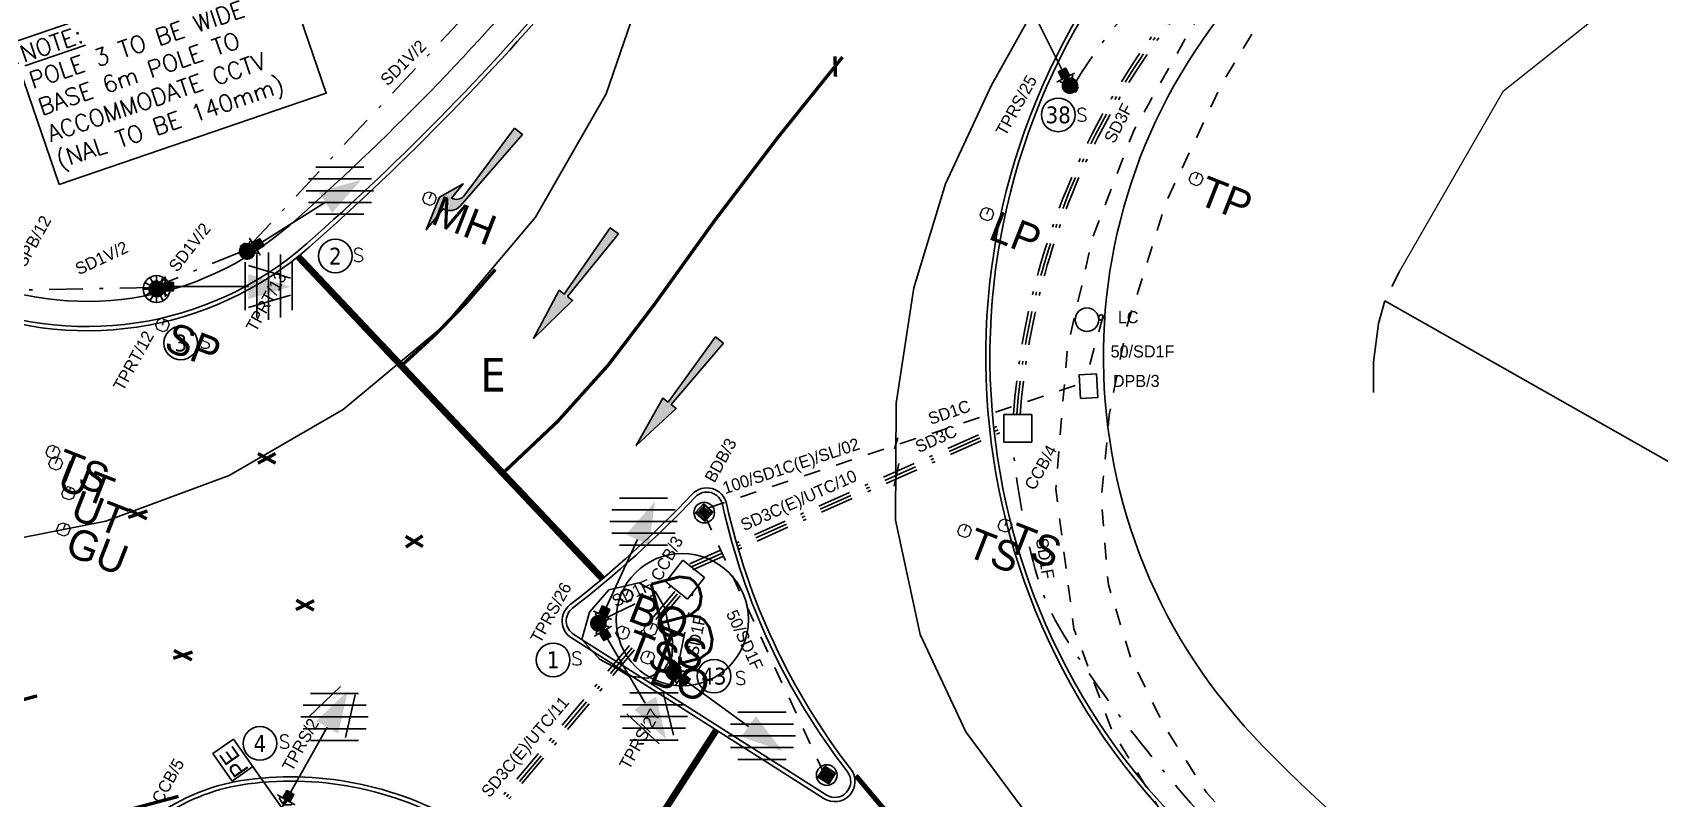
# Model space of a CAD drawing. Extents: x 421500 to 422711, y 436000 to 437000.
# Drawn here: x 421976.62 to 422025.01, y 436507.17 to 436529.95 of the extents above; entities that cross this region are included whole.
import ezdxf
from ezdxf.enums import TextEntityAlignment as Align

# ---------------------------------------------------------------- set-up
doc = ezdxf.new("R2010")
doc.units = 0
for name, pattern in [('1001', [2, 1, 0, 1]), ('1004', [6, 4, -2]), ('1010', [2, 1, -1]), ('716709-ExBase$0$BLIP', [1, 0.5, -0.5]), ('XREF UTC_716709_AJB_1b$0$BLIP', [1, 0.5, -0.5]), ('XREF UTC_716709_AJB_1b$0$DASHDOT1', [2, 1, -0.5, 0, -0.5])]:
    doc.linetypes.add(name, pattern=pattern)
doc.layers.get('0').update_dxf_attribs({"color": 210})
for name, color, linetype in [('00-Island Refs', 2, 'Continuous'), ('716709-ExBase$0$OS-JoinV', 8, '716709-ExBase$0$BLIP'), ('716709-ExBase$0$OS-LINE_0030_OBSTRUCTING_FEAT', 8, 'Continuous'), ('716709-ExBase$0$XC-LCCCarriageway', 251, 'Continuous'), ('716709-ExBase$0$XC-LCCVerges', 251, '716709-ExBase$0$BLIP'), ('Lines', 1, 'Continuous'), ('Pr-Bollards', 7, 'Continuous'), ('Pr-Edging', 7, 'Continuous'), ('Pr-Kerb', 2, 'Continuous'), ('Pr-KerbEdge', 8, 'Continuous'), ('Pr-Poles', 2, 'Continuous'), ('Pr-Signs-Shade', 254, 'Continuous'), ('XREF UTC_716709_AJB_1b$0$DATA', 7, 'Continuous'), ('XREF UTC_716709_AJB_1b$0$du-SLBOX', 30, 'Continuous'), ('XREF UTC_716709_AJB_1b$0$du-SLDUCT-C1', 30, 'XREF UTC_716709_AJB_1b$0$BLIP'), ('XREF UTC_716709_AJB_1b$0$du-SLDUCT-F1', 30, 'XREF UTC_716709_AJB_1b$0$BLIP'), ('XREF UTC_716709_AJB_1b$0$du-SLSFURN', 30, 'Continuous'), ('XREF UTC_716709_AJB_1b$0$du-SLTEXT', 30, 'Continuous'), ('XREF UTC_716709_AJB_1b$0$du-UTCBOX', 42, 'Continuous'), ('XREF UTC_716709_AJB_1b$0$du-UTCDUCT-C1', 42, 'XREF UTC_716709_AJB_1b$0$DASHDOT1'), ('XREF UTC_716709_AJB_1b$0$du-UTCDUCT-F1', 42, 'XREF UTC_716709_AJB_1b$0$DASHDOT1'), ('XREF UTC_716709_AJB_1b$0$du-UTCDUCT-V2', 42, 'XREF UTC_716709_AJB_1b$0$DASHDOT1'), ('XREF UTC_716709_AJB_1b$0$du-UTCTEXT', 42, 'Continuous'), ('XREF UTC_716709_AJB_1b$0$NUMBERS', 7, 'Continuous'), ('XREF UTC_716709_AJB_1b$0$phases', 6, 'Continuous'), ('XREF UTC_716709_AJB_1b$0$Pole-Type', 4, 'Continuous'), ('XREF UTC_716709_AJB_1b$0$SETOUT', 4, 'Continuous'), ('XREF UTC_716709_AJB_1b$0$Signals', 7, 'Continuous'), ('XREF UTC_716709_AJB_1b$0$SIGSnumbers', 7, 'Continuous'), ('XREF UTC_716709_AJB_1b$0$UTC-NOTES', 4, 'Continuous'), ('XREF UTC_716709_AJB_1b$0$VIEW', 7, 'Continuous')]:
    doc.layers.add(name, color=color, linetype=linetype)
doc.layers.add('716709-ExBase$0$LCCFences (Open)', color=4, linetype='716709-ExBase$0$EFENCE', lineweight=0)
doc.layers.add('716709-ExBase$0$LCCPoint Features', color=8, linetype='Continuous', lineweight=0)
doc.styles.add('01-KeyText', font='romans.shx', dxfattribs={"width": 0.9})
doc.styles.add('716709-ExBase$0$Style-WORKING', font='WORKING.shx')
doc.styles.add('XREF UTC_716709_AJB_1b$0$KTS_TAHOMA', font='tahoma.ttf')
doc.styles.add('XREF UTC_716709_AJB_1b$0$Romans', font='romans.shx', dxfattribs={"width": 0.9})
doc.styles.add('XREF UTC_716709_AJB_1b$0$Standard', font='txt')
doc.linetypes.add('716709-ExBase$0$EFENCE', pattern='A,2,-0.4,[1,fenceline,S=1,R=0,X=0,Y=0],-0.4,2', length=4.8)

# ---------------------------------------------------------------- blocks, each defined once
blk = doc.blocks.new('1038r4')
at = {"linetype": 'Continuous'}
h = blk.add_hatch(color=0, dxfattribs=at)
edge = h.paths.add_edge_path()
edge.add_arc((0.358, 2.499), 0.303, 461.1356, 535.2598)
edge.add_line((0.057, 2.524), (0.15, 0))
edge.add_line((0.15, 0), (-0.15, 0))
edge.add_line((-0.15, 0), (-0.044, 2.826))
edge.add_arc((0.358, 2.799), 0.403, 458.2979, 536.0639, ccw=False)
edge.add_line((0.3, 3.197), (0.3, 4))
edge.add_line((0.3, 4), (0.6, 3))
edge.add_line((0.6, 3), (0.3, 2.25))
edge.add_line((0.3, 2.25), (0.3, 2.796))
at = {"color": 0, "linetype": 'Continuous'}
blk.add_lwpolyline([(0.3, 2.796, 0.335198), (0.057, 2.524), (0.15, 0), (-0.15, 0), (-0.044, 2.826, -0.35297), (0.3, 3.197), (0.3, 4), (0.6, 3), (0.3, 2.25)], format="xyb", close=True, dxfattribs=at)
blk = doc.blocks.new('1038a4')
at = {"linetype": 'Continuous'}
blk.add_hatch(color=0, dxfattribs=at).paths.add_polyline_path([(-0.15, 0), (-0.06, 2.4), (-0.25, 2.4), (0, 4), (0.25, 2.4), (0.06, 2.4), (0.15, 0)])
at = {"color": 0, "linetype": 'Continuous'}
blk.add_lwpolyline([(-0.15, 0), (-0.06, 2.4), (-0.25, 2.4), (0, 4), (0.25, 2.4), (0.06, 2.4), (0.15, 0)], close=True, dxfattribs=at)
blk = doc.blocks.new('prboll')
at = {"layer": 'Pr-Signs-Shade'}
blk.add_hatch(color=256, dxfattribs=at).paths.add_polyline_path([(-0.158, 0.025), (0.158, 0.025), (0.158, 0.279), (-0.158, 0.279)])
at = {"flags": 128}
blk.add_lwpolyline([(-0.183, 0), (0.183, 0), (0.183, 0.304), (-0.183, 0.304)], close=True, dxfattribs=at)
blk = doc.blocks.new('pole')
blk.add_circle((0, 0), 0.05)
blk = doc.blocks.new('XREF UTC_716709_AJB_1b$0$BDB')
for p, q in [((0.189, 0.191), (-0.191, 0.191)), ((-0.191, 0.191), (-0.191, -0.189)), ((0.189, 0.191), (-0.191, -0.189)), ((0.189, -0.189), (-0.191, 0.191)), ((0.189, -0.189), (0.189, 0.191)), ((-0.191, -0.189), (0.189, -0.189))]:
    blk.add_line(p, q)
blk.add_circle((0, 0), 0.307)
blk = doc.blocks.new('XREF UTC_716709_AJB_1b$0$pole')
at = {"const_width": 0.25}
blk.add_lwpolyline([(-0.125, 0, 1), (0.125, 0, 1)], format="xyb", close=True, dxfattribs=at)
at = {"layer": 'XREF UTC_716709_AJB_1b$0$SETOUT', "const_width": 0.125}
blk.add_lwpolyline([(-0.062, 0, 1), (0.062, 0, 1)], format="xyb", close=True, dxfattribs=at)
at = {"layer": 'XREF UTC_716709_AJB_1b$0$VIEW'}
blk.add_lwpolyline([(-0.025, 0.043), (-0.05, 0), (-0.025, -0.043), (0.025, -0.043), (0.05, 0), (0.025, 0.043)], close=True, dxfattribs=at)
at = {"layer": 'XREF UTC_716709_AJB_1b$0$DATA', "style": 'XREF UTC_716709_AJB_1b$0$Standard', "flags": 9}
for tag, p in [('HEIGHT', (0.5, 1)), ('TYPE', (0.5, 0.75)), ('NUM', (0.5, 0.5)), ('SITE', (0.5, 0.25)), ('IDENT', (0.5, 0))]:
    blk.add_attdef(tag, p, '', height=0.2, dxfattribs=at)
blk = doc.blocks.new('XREF UTC_716709_AJB_1b$0$HD001P')
at = {"linetype": 'Continuous'}
blk.add_line((0, 2.75), (0, 0), dxfattribs=at)
blk.add_solid([(0.375, 2.75), (-0.375, 2.75), (0, 4)], dxfattribs=at)
at = {"layer": 'XREF UTC_716709_AJB_1b$0$VIEW', "color": 1, "linetype": 'Continuous', "extrusion": (0, 1, 0), "const_width": 0.1}
blk.add_lwpolyline([(0.05, 2.94, 1), (-0.05, 2.94, 1)], format="xyb", close=True, dxfattribs=at)
at = {"layer": 'XREF UTC_716709_AJB_1b$0$VIEW', "color": 2, "linetype": 'Continuous', "extrusion": (0, 1, 0), "const_width": 0.1}
blk.add_lwpolyline([(0.05, 2.62, 1), (-0.05, 2.62, 1)], format="xyb", close=True, dxfattribs=at)
at = {"layer": 'XREF UTC_716709_AJB_1b$0$VIEW', "color": 3, "linetype": 'Continuous', "extrusion": (0, 1, 0), "const_width": 0.1}
blk.add_lwpolyline([(0.05, 2.3, 1), (-0.05, 2.3, 1)], format="xyb", close=True, dxfattribs=at)
at = {"layer": 'XREF UTC_716709_AJB_1b$0$VIEW', "color": 7, "linetype": 'Continuous'}
for points in [[(-0.2, 0.27, 2.1), (-0.29, 0.27, 2.1), (-0.29, 0.27, 3.2), (-0.2, 0.27, 3.2)], [(0.29, 0.27, 2.1), (0.2, 0.27, 2.1), (0.2, 0.27, 3.2), (0.29, 0.27, 3.2)]]:
    blk.add_3dface(points, dxfattribs=at)
at = {"layer": 'XREF UTC_716709_AJB_1b$0$VIEW', "linetype": 'Continuous'}
for points in [[(0.2, 0.27, 2.1), (-0.2, 0.27, 2.1), (-0.2, 0.27, 3.2), (0.2, 0.27, 3.2)], [(-0.2, 0.21, 2.1), (-0.2, 0.27, 2.1), (-0.2, 0.27, 3.2), (-0.2, 0.21, 3.2)], [(-0.03, 0.12, 2.1), (-0.03, 0.27, 2.1), (-0.2, 0.27, 2.1), (-0.2, 0.21, 2.1)], [(-0.03, 0.12, 3.2), (-0.03, 0.27, 3.2), (-0.2, 0.27, 3.2), (-0.2, 0.21, 3.2)], [(-0.2, 0.21, 2.1), (-0.03, 0.12, 2.1), (-0.03, 0.12, 3.2), (-0.2, 0.21, 3.2)], [(0.03, 0.27, 2.1), (0.03, 0.12, 2.1), (-0.03, 0.12, 2.1), (-0.03, 0.27, 2.1)], [(0.03, 0.27, 3.2), (0.03, 0.12, 3.2), (-0.03, 0.12, 3.2), (-0.03, 0.27, 3.2)], [(-0.03, 0.12, 2.1), (0.03, 0.12, 2.1), (0.03, 0.12, 3.2), (-0.03, 0.12, 3.2)], [(0.2, 0.21, 2.1), (0.2, 0.27, 2.1), (0.03, 0.27, 2.1), (0.03, 0.12, 2.1)], [(0.2, 0.21, 3.2), (0.2, 0.27, 3.2), (0.03, 0.27, 3.2), (0.03, 0.12, 3.2)], [(0.03, 0.12, 2.1), (0.2, 0.21, 2.1), (0.2, 0.21, 3.2), (0.03, 0.12, 3.2)], [(0.2, 0.21, 2.1), (0.2, 0.27, 2.1), (0.2, 0.27, 3.2), (0.2, 0.21, 3.2)]]:
    blk.add_3dface(points, dxfattribs=at)
at = {"layer": 'XREF UTC_716709_AJB_1b$0$DATA', "style": 'XREF UTC_716709_AJB_1b$0$Standard', "flags": 9}
for tag, p in [('SUPPORT', (0.75, 1.5)), ('BRACKETS', (0.75, 1.25)), ('HEIGHT', (0.75, 1)), ('CABLE', (0.75, 0.75)), ('PHASE', (0.75, 0.5)), ('TYPE', (0.75, 0.25)), ('NUM', (0.75, 0)), ('SITE', (0.75, -0.25)), ('IDENT', (0.75, -0.5))]:
    blk.add_attdef(tag, p, '', height=0.2, dxfattribs=at)
at = {"layer": 'XREF UTC_716709_AJB_1b$0$VIEW', "linetype": 'Continuous'}
mesh = blk.add_polymesh((13, 3), dxfattribs=at)
for k, corner in enumerate([(0.108, 0.27, 2.877), (0.108, 0.395, 2.877), (0.108, 0.52, 2.877), (0.123, 0.27, 2.918), (0.123, 0.395, 2.918), (0.123, 0.52, 2.918), (0.123, 0.27, 2.962), (0.123, 0.395, 2.962), (0.123, 0.52, 2.962), (0.108, 0.27, 3.002), (0.108, 0.395, 3.002), (0.108, 0.52, 3.002), (0.08, 0.27, 3.036), (0.08, 0.395, 3.036), (0.08, 0.52, 3.036), (0.043, 0.27, 3.057), (0.043, 0.395, 3.057), (0.043, 0.52, 3.057), (0, 0.27, 3.065), (0, 0.395, 3.065), (0, 0.52, 3.065), (-0.043, 0.27, 3.057), (-0.043, 0.395, 3.057), (-0.043, 0.52, 3.057), (-0.08, 0.27, 3.036), (-0.08, 0.395, 3.036), (-0.08, 0.52, 3.036), (-0.108, 0.27, 3.002), (-0.108, 0.395, 3.002), (-0.108, 0.52, 3.002), (-0.123, 0.27, 2.962), (-0.123, 0.395, 2.962), (-0.123, 0.52, 2.962), (-0.123, 0.27, 2.918), (-0.123, 0.395, 2.918), (-0.123, 0.52, 2.918), (-0.108, 0.27, 2.877), (-0.108, 0.395, 2.877), (-0.108, 0.52, 2.877)]):
    mesh.set_mesh_vertex(divmod(k, 3), corner)
mesh = blk.add_polymesh((13, 3), dxfattribs=at)
for k, corner in enumerate([(0.108, 0.27, 2.558), (0.108, 0.395, 2.558), (0.108, 0.52, 2.558), (0.123, 0.27, 2.598), (0.123, 0.395, 2.598), (0.123, 0.52, 2.598), (0.123, 0.27, 2.642), (0.123, 0.395, 2.642), (0.123, 0.52, 2.642), (0.108, 0.27, 2.683), (0.108, 0.395, 2.683), (0.108, 0.52, 2.683), (0.08, 0.27, 2.716), (0.08, 0.395, 2.716), (0.08, 0.52, 2.716), (0.043, 0.27, 2.737), (0.043, 0.395, 2.737), (0.043, 0.52, 2.737), (0, 0.27, 2.745), (0, 0.395, 2.745), (0, 0.52, 2.745), (-0.043, 0.27, 2.737), (-0.043, 0.395, 2.737), (-0.043, 0.52, 2.737), (-0.08, 0.27, 2.716), (-0.08, 0.395, 2.716), (-0.08, 0.52, 2.716), (-0.108, 0.27, 2.683), (-0.108, 0.395, 2.683), (-0.108, 0.52, 2.683), (-0.123, 0.27, 2.642), (-0.123, 0.395, 2.642), (-0.123, 0.52, 2.642), (-0.123, 0.27, 2.598), (-0.123, 0.395, 2.598), (-0.123, 0.52, 2.598), (-0.108, 0.27, 2.558), (-0.108, 0.395, 2.558), (-0.108, 0.52, 2.558)]):
    mesh.set_mesh_vertex(divmod(k, 3), corner)
mesh = blk.add_polymesh((13, 3), dxfattribs=at)
for k, corner in enumerate([(0.108, 0.27, 2.237), (0.108, 0.395, 2.237), (0.108, 0.52, 2.237), (0.123, 0.27, 2.278), (0.123, 0.395, 2.278), (0.123, 0.52, 2.278), (0.123, 0.27, 2.322), (0.123, 0.395, 2.322), (0.123, 0.52, 2.322), (0.108, 0.27, 2.362), (0.108, 0.395, 2.362), (0.108, 0.52, 2.362), (0.08, 0.27, 2.396), (0.08, 0.395, 2.396), (0.08, 0.52, 2.396), (0.043, 0.27, 2.417), (0.043, 0.395, 2.417), (0.043, 0.52, 2.417), (0, 0.27, 2.425), (0, 0.395, 2.425), (0, 0.52, 2.425), (-0.043, 0.27, 2.417), (-0.043, 0.395, 2.417), (-0.043, 0.52, 2.417), (-0.08, 0.27, 2.396), (-0.08, 0.395, 2.396), (-0.08, 0.52, 2.396), (-0.108, 0.27, 2.362), (-0.108, 0.395, 2.362), (-0.108, 0.52, 2.362), (-0.123, 0.27, 2.322), (-0.123, 0.395, 2.322), (-0.123, 0.52, 2.322), (-0.123, 0.27, 2.278), (-0.123, 0.395, 2.278), (-0.123, 0.52, 2.278), (-0.108, 0.27, 2.237), (-0.108, 0.395, 2.237), (-0.108, 0.52, 2.237)]):
    mesh.set_mesh_vertex(divmod(k, 3), corner)
blk = doc.blocks.new('XREF UTC_716709_AJB_1b$0$HD001S')
at = {"linetype": 'Continuous'}
for p, q in [((-0.625, 2.75), (-0.25, 4)), ((0.625, 2.75), (0.25, 4))]:
    blk.add_line(p, q, dxfattribs=at)
blk.add_line((0, 0), (0, 2.75))
blk.add_solid([(0.375, 2.75), (-0.375, 2.75), (0, 4)], dxfattribs=at)
at = {"layer": 'XREF UTC_716709_AJB_1b$0$VIEW', "color": 1, "linetype": 'Continuous', "extrusion": (0, 1, 0), "const_width": 0.1}
blk.add_lwpolyline([(0.05, 2.94, 1), (-0.05, 2.94, 1)], format="xyb", close=True, dxfattribs=at)
at = {"layer": 'XREF UTC_716709_AJB_1b$0$VIEW', "color": 2, "linetype": 'Continuous', "extrusion": (0, 1, 0), "const_width": 0.1}
blk.add_lwpolyline([(0.05, 2.62, 1), (-0.05, 2.62, 1)], format="xyb", close=True, dxfattribs=at)
at = {"layer": 'XREF UTC_716709_AJB_1b$0$VIEW', "color": 3, "linetype": 'Continuous', "extrusion": (0, 1, 0), "const_width": 0.1}
blk.add_lwpolyline([(0.05, 2.3, 1), (-0.05, 2.3, 1)], format="xyb", close=True, dxfattribs=at)
at = {"layer": 'XREF UTC_716709_AJB_1b$0$VIEW', "color": 7, "linetype": 'Continuous'}
for points in [[(-0.2, 0.27, 2.1), (-0.29, 0.27, 2.1), (-0.29, 0.27, 3.2), (-0.2, 0.27, 3.2)], [(0.29, 0.27, 2.1), (0.2, 0.27, 2.1), (0.2, 0.27, 3.2), (0.29, 0.27, 3.2)]]:
    blk.add_3dface(points, dxfattribs=at)
at = {"layer": 'XREF UTC_716709_AJB_1b$0$VIEW', "linetype": 'Continuous'}
for points in [[(0.2, 0.27, 2.1), (-0.2, 0.27, 2.1), (-0.2, 0.27, 3.2), (0.2, 0.27, 3.2)], [(-0.2, 0.21, 2.1), (-0.2, 0.27, 2.1), (-0.2, 0.27, 3.2), (-0.2, 0.21, 3.2)], [(-0.03, 0.12, 2.1), (-0.03, 0.27, 2.1), (-0.2, 0.27, 2.1), (-0.2, 0.21, 2.1)], [(-0.03, 0.12, 3.2), (-0.03, 0.27, 3.2), (-0.2, 0.27, 3.2), (-0.2, 0.21, 3.2)], [(-0.2, 0.21, 2.1), (-0.03, 0.12, 2.1), (-0.03, 0.12, 3.2), (-0.2, 0.21, 3.2)], [(0.03, 0.27, 2.1), (0.03, 0.12, 2.1), (-0.03, 0.12, 2.1), (-0.03, 0.27, 2.1)], [(0.03, 0.27, 3.2), (0.03, 0.12, 3.2), (-0.03, 0.12, 3.2), (-0.03, 0.27, 3.2)], [(-0.03, 0.12, 2.1), (0.03, 0.12, 2.1), (0.03, 0.12, 3.2), (-0.03, 0.12, 3.2)], [(0.2, 0.21, 2.1), (0.2, 0.27, 2.1), (0.03, 0.27, 2.1), (0.03, 0.12, 2.1)], [(0.2, 0.21, 3.2), (0.2, 0.27, 3.2), (0.03, 0.27, 3.2), (0.03, 0.12, 3.2)], [(0.03, 0.12, 2.1), (0.2, 0.21, 2.1), (0.2, 0.21, 3.2), (0.03, 0.12, 3.2)], [(0.2, 0.21, 2.1), (0.2, 0.27, 2.1), (0.2, 0.27, 3.2), (0.2, 0.21, 3.2)]]:
    blk.add_3dface(points, dxfattribs=at)
at = {"layer": 'XREF UTC_716709_AJB_1b$0$DATA', "style": 'XREF UTC_716709_AJB_1b$0$Standard', "flags": 9}
for tag, p in [('SUPPORT', (1, 1.5)), ('BRACKETS', (1, 1.25)), ('HEIGHT', (1, 1)), ('CABLE', (1, 0.75)), ('PHASE', (1, 0.5)), ('TYPE', (1, 0.25)), ('NUM', (1, 0)), ('SITE', (1, -0.25)), ('IDENT', (1, -0.5))]:
    blk.add_attdef(tag, p, '', height=0.2, dxfattribs=at)
at = {"layer": 'XREF UTC_716709_AJB_1b$0$VIEW', "linetype": 'Continuous'}
mesh = blk.add_polymesh((13, 3), dxfattribs=at)
for k, corner in enumerate([(0.043, 0.27, 2.823), (0.043, 0.395, 2.823), (0.043, 0.52, 2.823), (0.091, 0.27, 2.854), (0.091, 0.395, 2.854), (0.091, 0.52, 2.854), (0.12, 0.27, 2.904), (0.12, 0.395, 2.904), (0.12, 0.52, 2.904), (0.123, 0.27, 2.962), (0.123, 0.395, 2.962), (0.123, 0.52, 2.962), (0.1, 0.27, 3.015), (0.1, 0.395, 3.015), (0.1, 0.52, 3.015), (0.056, 0.27, 3.052), (0.056, 0.395, 3.052), (0.056, 0.52, 3.052), (0, 0.27, 3.065), (0, 0.395, 3.065), (0, 0.52, 3.065), (-0.056, 0.27, 3.052), (-0.056, 0.395, 3.052), (-0.056, 0.52, 3.052), (-0.1, 0.27, 3.015), (-0.1, 0.395, 3.015), (-0.1, 0.52, 3.015), (-0.123, 0.27, 2.962), (-0.123, 0.395, 2.962), (-0.123, 0.52, 2.962), (-0.12, 0.27, 2.904), (-0.12, 0.395, 2.904), (-0.12, 0.52, 2.904), (-0.091, 0.27, 2.854), (-0.091, 0.395, 2.854), (-0.091, 0.52, 2.854), (-0.043, 0.27, 2.823), (-0.043, 0.395, 2.823), (-0.043, 0.52, 2.823)]):
    mesh.set_mesh_vertex(divmod(k, 3), corner)
mesh = blk.add_polymesh((13, 3), dxfattribs=at)
for k, corner in enumerate([(0.043, 0.27, 2.503), (0.043, 0.395, 2.503), (0.043, 0.52, 2.503), (0.091, 0.27, 2.534), (0.091, 0.395, 2.534), (0.091, 0.52, 2.534), (0.12, 0.27, 2.584), (0.12, 0.395, 2.584), (0.12, 0.52, 2.584), (0.123, 0.27, 2.642), (0.123, 0.395, 2.642), (0.123, 0.52, 2.642), (0.1, 0.27, 2.695), (0.1, 0.395, 2.695), (0.1, 0.52, 2.695), (0.056, 0.27, 2.732), (0.056, 0.395, 2.732), (0.056, 0.52, 2.732), (0, 0.27, 2.745), (0, 0.395, 2.745), (0, 0.52, 2.745), (-0.056, 0.27, 2.732), (-0.056, 0.395, 2.732), (-0.056, 0.52, 2.732), (-0.1, 0.27, 2.695), (-0.1, 0.395, 2.695), (-0.1, 0.52, 2.695), (-0.123, 0.27, 2.642), (-0.123, 0.395, 2.642), (-0.123, 0.52, 2.642), (-0.12, 0.27, 2.584), (-0.12, 0.395, 2.584), (-0.12, 0.52, 2.584), (-0.091, 0.27, 2.534), (-0.091, 0.395, 2.534), (-0.091, 0.52, 2.534), (-0.043, 0.27, 2.503), (-0.043, 0.395, 2.503), (-0.043, 0.52, 2.503)]):
    mesh.set_mesh_vertex(divmod(k, 3), corner)
mesh = blk.add_polymesh((13, 3), dxfattribs=at)
for k, corner in enumerate([(0.043, 0.27, 2.183), (0.043, 0.395, 2.183), (0.043, 0.52, 2.183), (0.091, 0.27, 2.214), (0.091, 0.395, 2.214), (0.091, 0.52, 2.214), (0.12, 0.27, 2.264), (0.12, 0.395, 2.264), (0.12, 0.52, 2.264), (0.123, 0.27, 2.322), (0.123, 0.395, 2.322), (0.123, 0.52, 2.322), (0.1, 0.27, 2.375), (0.1, 0.395, 2.375), (0.1, 0.52, 2.375), (0.056, 0.27, 2.412), (0.056, 0.395, 2.412), (0.056, 0.52, 2.412), (0, 0.27, 2.425), (0, 0.395, 2.425), (0, 0.52, 2.425), (-0.056, 0.27, 2.412), (-0.056, 0.395, 2.412), (-0.056, 0.52, 2.412), (-0.1, 0.27, 2.375), (-0.1, 0.395, 2.375), (-0.1, 0.52, 2.375), (-0.123, 0.27, 2.322), (-0.123, 0.395, 2.322), (-0.123, 0.52, 2.322), (-0.12, 0.27, 2.264), (-0.12, 0.395, 2.264), (-0.12, 0.52, 2.264), (-0.091, 0.27, 2.214), (-0.091, 0.395, 2.214), (-0.091, 0.52, 2.214), (-0.043, 0.27, 2.183), (-0.043, 0.395, 2.183), (-0.043, 0.52, 2.183)]):
    mesh.set_mesh_vertex(divmod(k, 3), corner)
blk = doc.blocks.new('XREF UTC_716709_AJB_1b$0$LOUVR200')
at = {"linetype": 'Continuous'}
for p, q in [((0, -1), (0, 1)), ((-0.7, -0.716), (-0.7, 0.716)), ((-0.35, -0.938), (-0.35, 0.938)), ((0.35, -0.938), (0.35, 0.938)), ((0.7, -0.716), (0.7, 0.716))]:
    blk.add_line(p, q, dxfattribs=at)
blk = doc.blocks.new('XREF UTC_716709_AJB_1b$0$pec')
for p, q in [((-0.75, 2.5), (-0.75, 1.5)), ((0, 2.5), (-0.75, 2.5)), ((0, 0), (0, 2.5)), ((-0.75, 1.5), (0, 1.5))]:
    blk.add_line(p, q)
at = {"style": 'XREF UTC_716709_AJB_1b$0$Standard'}
blk.add_text('PE', height=0.5, rotation=90, dxfattribs=at).set_placement((-0.384, 1.931), align=Align.MIDDLE)
blk = doc.blocks.new('XREF UTC_716709_AJB_1b$0$CCB')
for p, q in [((-0.4125, 0.4125), (-0.4125, -0.4125)), ((0.4125, 0.4125), (-0.4125, 0.4125)), ((0.4125, -0.4125), (0.4125, 0.4125)), ((-0.4125, -0.4125), (0.4125, -0.4125))]:
    blk.add_line(p, q)
blk = doc.blocks.new('XREF UTC_716709_AJB_1b$0$TPRS')
for p, q in [((0.1, 0.08), (-0.24, 0.08)), ((-0.24, -0.08), (-0.24, 0.08)), ((0.1, -0.08), (0.1, 0.08)), ((-0.07, -0.08), (-0.24, -0.08)), ((0.1, -0.08), (-0.07, -0.08))]:
    blk.add_line(p, q)
blk.add_circle((0, 0), 0.05)
blk = doc.blocks.new('XREF UTC_716709_AJB_1b$0$tprt')
for p, q in [((0.1, 0.08), (-0.24, 0.08)), ((-0.24, -0.08), (-0.24, 0.08)), ((-0.24, 0.08), (-0.049, -0.01)), ((-0.24, -0.08), (-0.049, 0.01)), ((0.024, 0.044), (0.1, 0.08)), ((0.1, -0.08), (0.1, 0.08)), ((-0.07, -0.08), (-0.24, -0.08)), ((0.1, -0.08), (-0.07, -0.08)), ((0.024, -0.044), (0.1, -0.08))]:
    blk.add_line(p, q)
blk.add_circle((0, 0), 0.05)
blk = doc.blocks.new('XREF UTC_716709_AJB_1b$0$poleno')
at = {"layer": 'XREF UTC_716709_AJB_1b$0$NUMBERS'}
blk.add_circle((0, 0), 1, dxfattribs=at)
at = {"layer": 'XREF UTC_716709_AJB_1b$0$NUMBERS', "style": 'XREF UTC_716709_AJB_1b$0$KTS_TAHOMA'}
blk.add_attdef('NUMBER', text='', height=1, dxfattribs=at).set_placement((0, 0), align=Align.MIDDLE)
blk = doc.blocks.new('XREF UTC_716709_AJB_1b$0$dpb')
for p, q in [((0.35, 0.26), (-0.35, 0.26)), ((-0.35, 0.26), (-0.35, -0.26)), ((0.35, -0.26), (0.35, 0.26)), ((-0.35, -0.26), (0.35, -0.26))]:
    blk.add_line(p, q)
blk = doc.blocks.new('XREF UTC_716709_AJB_1b$0$e_tag')
blk.add_line((-0.5, -0.7), (0.5, 0.7))
blk = doc.blocks.new('XREF UTC_716709_AJB_1b$0$sflc')
for centre, radius in [((0, 0.428), 0.35), ((0, 0), 0.0781)]:
    blk.add_circle(centre, radius)
blk = doc.blocks.new('716709-ExBase$0$MSL1')
at = {"color": 0, "linetype": 'ByBlock', "lineweight": -2, "flags": 128}
blk.add_lwpolyline([(0, 0), (0, 1), (0.5, 1), (1, 0.5), (1, -0.5), (0.5, -1), (-0.5, -1), (-1, -0.5), (-1, 0.5), (-0.5, 1), (0, 1)], dxfattribs=at)
blk = doc.blocks.new('XREF UTC_716709_AJB_1b$0$WBPOLE-sym')
at = {"color": 0, "lineweight": -2}
for p, q in [((-0.217, 0.125), (-0.346, 0.2)), ((-0.125, 0.217), (-0.2, 0.346)), ((0, 0.4), (0, 0.25)), ((0.2, 0.346), (0.125, 0.217)), ((0.346, 0.2), (0.217, 0.125)), ((-0.25, 0), (-0.4, 0)), ((-0.217, -0.125), (-0.346, -0.2)), ((-0.125, -0.217), (-0.2, -0.346)), ((0, -0.25), (0, -0.4)), ((0.2, -0.346), (0.125, -0.217)), ((0.346, -0.2), (0.217, -0.125)), ((0.4, 0), (0.25, 0))]:
    blk.add_line(p, q, dxfattribs=at)
at = {"color": 0, "lineweight": -2, "const_width": 0.25}
blk.add_lwpolyline([(-0.125, 0, 1), (0.125, 0, 1)], format="xyb", close=True, dxfattribs=at)
at = {"color": 0, "lineweight": -2}
blk.add_circle((0, 0), 0.4, dxfattribs=at)

msp = doc.modelspace()

# ---------------------------------------------------------------- linework, layer by layer
at = {"layer": '00-Island Refs'}
msp.add_circle((421995.941, 436512.491), 1.969, dxfattribs=at)
at = {"layer": '716709-ExBase$0$LCCFences (Open)', "flags": 128}
msp.add_lwpolyline([(422017.275, 436522.849), (422020.372, 436528.221), (422026.741, 436533.289), (422035.595, 436540.041)], dxfattribs=at)
msp.add_lwpolyline([(422017.275, 436522.849), (422020.372, 436528.221), (422026.741, 436533.289), (422035.595, 436540.041)], dxfattribs=at)
at = {"layer": '716709-ExBase$0$OS-JoinV', "flags": 128}
msp.add_lwpolyline([(422017.275, 436522.849), (422016.84, 436521.97)], dxfattribs=at)
at = {"layer": '716709-ExBase$0$OS-LINE_0030_OBSTRUCTING_FEAT'}
msp.add_line((422016.84, 436521.97), (422049.93, 436503.22), dxfattribs=at)
at = {"layer": '716709-ExBase$0$OS-LINE_0030_OBSTRUCTING_FEAT', "flags": 128}
msp.add_lwpolyline([(422016.84, 436521.97), (422016.65, 436521.3), (422016.5, 436520.15), (422016.5, 436519.25)], dxfattribs=at)
at = {"layer": '716709-ExBase$0$XC-LCCCarriageway', "flags": 128}
for points in [[(421950.459, 436532.799), (421951.313, 436529.758), (421952.58, 436526.866), (421954.64, 436523.634), (421957.214, 436520.794), (421960.224, 436518.422), (421963.073, 436516.816), (421966.122, 436515.631), (421969.309, 436514.895), (421972.485, 436514.624), (421975.668, 436514.8), (421978.794, 436515.419), (421982.467, 436516.772), (421985.853, 436518.736), (421988.858, 436521.242), (421991.581, 436524.463), (421993.674, 436528.125), (421995.048, 436532.114)], [(421950.459, 436532.799), (421951.313, 436529.758), (421952.58, 436526.866), (421954.64, 436523.634), (421957.214, 436520.794), (421960.224, 436518.422), (421963.073, 436516.816), (421966.122, 436515.631), (421969.309, 436514.895), (421972.485, 436514.624), (421975.668, 436514.8), (421978.794, 436515.419), (421982.467, 436516.772), (421985.853, 436518.736), (421988.858, 436521.242), (421991.581, 436524.463), (421993.674, 436528.125), (421995.048, 436532.114)], [(422039.622, 436486.117), (422038.638, 436486.589), (422032.54, 436489.92), (422031.676, 436490.551), (422024.943, 436494.33), (422017.593, 436498.679), (422008.653, 436504.445), (422006.281, 436506.588), (422004.377, 436509.156), (422003.015, 436512.048), (422002.288, 436515.45), (422002.306, 436518.926), (422002.835, 436522.355), (422003.776, 436525.454), (422005.136, 436528.391), (422006.715, 436531.213)], [(422065.501, 436473.832), (422063.655, 436472.693), (422054.691, 436477.655), (422047.889, 436481.425), (422047.122, 436481.878), (422039.622, 436486.117), (422038.638, 436486.589), (422032.54, 436489.92), (422031.676, 436490.551), (422024.943, 436494.33), (422017.593, 436498.679), (422008.653, 436504.445), (422006.281, 436506.588), (422004.377, 436509.156), (422003.015, 436512.048), (422002.288, 436515.45), (422002.306, 436518.926), (422002.835, 436522.355), (422003.776, 436525.454), (422005.136, 436528.391), (422006.715, 436531.213)], [(422039.622, 436486.117), (422038.638, 436486.589), (422032.54, 436489.92), (422031.676, 436490.551), (422024.943, 436494.33), (422017.593, 436498.679), (422008.653, 436504.445), (422006.281, 436506.588), (422004.377, 436509.156), (422003.015, 436512.048), (422002.288, 436515.45), (422002.306, 436518.926), (422002.835, 436522.355), (422003.776, 436525.454), (422005.136, 436528.391), (422006.715, 436531.213)], [(421994.362, 436510.811), (421994.918, 436510.746), (421995.411, 436511.012), (421995.64, 436511.411), (421995.65, 436511.872), (421995.516, 436512.402), (421995.426, 436512.84), (421995.143, 436513.319), (421994.654, 436513.584), (421993.762, 436513.374), (421993.183, 436512.709), (421992.958, 436511.896), (421993.484, 436511.309), (421993.996, 436511.035), (421994.362, 436510.811)], [(421994.362, 436510.811), (421994.918, 436510.746), (421995.411, 436511.012), (421995.64, 436511.411), (421995.65, 436511.872), (421995.516, 436512.402), (421995.426, 436512.84), (421995.143, 436513.319), (421994.654, 436513.584), (421993.762, 436513.374), (421993.183, 436512.709), (421992.958, 436511.896), (421993.484, 436511.309), (421993.996, 436511.035), (421994.362, 436510.811)]]:
    msp.add_lwpolyline(points, dxfattribs=at)
at = {"layer": '716709-ExBase$0$XC-LCCVerges', "flags": 128}
for points in [[(422042.536, 436488.975), (422041.43, 436487.196), (422032.61, 436491.808), (422025.208, 436496.089), (422021.775, 436498.45), (422018.472, 436500.99), (422016, 436502.931), (422013.602, 436504.972), (422011.534, 436507.349), (422010.305, 436509.279), (422009.29, 436511.332), (422008.616, 436513.522), (422008.403, 436516.084), (422008.653, 436518.641), (422009.154, 436521.156), (422010.327, 436524.889), (422011.991, 436528.431), (422014.017, 436531.758), (422016.415, 436534.826), (422021.499, 436539.667), (422032.066, 436547.462), (422038.316, 436551.89), (422045.169, 436556.928), (422052.211, 436562.321), (422061.124, 436569.199), (422061.965, 436569.165), (422064.119, 436566.716), (422065.446, 436565.025), (422067.113, 436562.901)], [(422042.536, 436488.975), (422041.43, 436487.196), (422032.61, 436491.808), (422025.208, 436496.089), (422021.775, 436498.45), (422018.472, 436500.99), (422016, 436502.931), (422013.602, 436504.972), (422011.534, 436507.349), (422010.305, 436509.279), (422009.29, 436511.332), (422008.616, 436513.522), (422008.403, 436516.084), (422008.653, 436518.641), (422009.154, 436521.156), (422010.327, 436524.889), (422011.991, 436528.431), (422014.017, 436531.758), (422016.415, 436534.826), (422021.499, 436539.667), (422032.066, 436547.462), (422038.316, 436551.89), (422045.169, 436556.928), (422052.211, 436562.321), (422061.124, 436569.199), (422061.965, 436569.165), (422062.113, 436568.997)], [(422012.078, 436538.294), (422014.054, 436535.425), (422013.29, 436533.368), (422011.053, 436530.031), (422009.381, 436527.055), (422008.152, 436523.869), (422007.393, 436520.541), (422007.056, 436516.368), (422007.592, 436512.216), (422008.714, 436509.22), (422010.365, 436506.481), (422012.491, 436504.092), (422020.152, 436497.351)], [(422012.078, 436538.294), (422014.054, 436535.425), (422013.29, 436533.368), (422011.053, 436530.031), (422009.381, 436527.055), (422008.152, 436523.869), (422007.393, 436520.541), (422007.056, 436516.368), (422007.592, 436512.216), (422008.714, 436509.22), (422010.365, 436506.481), (422012.491, 436504.092), (422020.152, 436497.351)]]:
    msp.add_lwpolyline(points, dxfattribs=at)
at = {"layer": 'Lines', "linetype": '1004', "flags": 128}
for points, const_width in [([(422000.71, 436529.223, 0.020347), (421995.105, 436521.854, -0.061231), (421990.605, 436516.844)], 0.1), ([(421987.586, 436520.04, 0.042268), (421990.38, 436522.902, 0.042268)], 0.1), ([(421983.319, 436517.144, 0.006466), (421983.846, 436517.432)], 0.1), ([(421983.847, 436517.143, 0.001), (421983.319, 436517.429)], 0.1), ([(421979.464, 436515.531), (421979.685, 436515.603, 0.003953), (421980.033, 436515.72)], 0.1), ([(421980.015, 436515.486, 0.001022), (421979.482, 436515.762, 0.001022)], 0.1), ([(421988.23, 436514.663, 0.001), (421987.712, 436514.966)], 0.1), ([(421987.722, 436514.648, 0.005435), (421988.219, 436514.985)], 0.1), ([(421984.991, 436513.055, -0.005435), (421984.453, 436512.789, -0.005435)], 0.1), ([(421984.984, 436512.772, 0.001022), (421984.462, 436513.069, 0.001022)], 0.1), ([(421981.353, 436511.29, 0.00293), (421980.824, 436511.574)], 0.1), ([(422001.106, 436507.849, 0.044045), (422003.523, 436505.294, 0.044045)], 0.15)]:
    msp.add_lwpolyline(points, format="xyb", dxfattribs=dict(at, const_width=const_width))
at = {"layer": 'Lines', "linetype": '1004', "const_width": 0.1, "flags": 128}
msp.add_lwpolyline([(422000.501, 436528.641), (422000.484, 436529.241)], dxfattribs=at)
at = {"layer": 'Lines', "linetype": '1001', "const_width": 0.2, "flags": 128}
for points in [[(421993.568, 436513.707), (421984.514, 436523.292)], [(421996.956, 436509.205), (421993.51, 436503.867)]]:
    msp.add_lwpolyline(points, dxfattribs=at)
at = {"layer": 'Lines', "linetype": '1004', "flags": 128}
for points in [[(421981.373, 436511.528, 0.1, 0.1, -0.005435), (421980.803, 436511.341, 0.1, 0.1, -0.005435)], [(421976.75, 436510.221, 0.1, 0.1, 0), (421964.326, 436506.869, 0.1, 0.1, 0.110469), (421956.307, 436502.658, 0, 0, 0)]]:
    msp.add_lwpolyline(points, format="xyseb", dxfattribs=at)
at = {"layer": 'Lines', "linetype": '1010', "const_width": 0.1, "flags": 128}
msp.add_lwpolyline([(421972.264, 436504.901), (421980.957, 436507.233)], dxfattribs=at)
at = {"layer": 'Pr-Edging', "flags": 128}
for points in [[(421962.953, 436535.465, 0.451289), (421964.533, 436527.943), (421968.568, 436525.654, 0.025248), (421972.999, 436523.429, -0.002677), (421974.474, 436522.77, 0.294778), (421984.265, 436524.226, 0.038769), (421992.274, 436532.448, -0.000605), (421992.459, 436532.668, 0.199288), (421994.552, 436539.344, 0.062421), (421993.329, 436544.964, 0.447631), (421980.74, 436550.14, 0.010211), (421978.962, 436549.232)], [(422015.031, 436533.755), (422015.356, 436533.433), (422014.711, 436532.783), (422014.386, 436533.106, 0.004735), (422012.99, 436531.66, 0.404434), (422013.226, 436508.721), (422013.732, 436508.208, 0.052241), (422018.805, 436504.042), (422028.491, 436497.653), (422041.43, 436487.196)]]:
    msp.add_lwpolyline(points, format="xyb", dxfattribs=at)
at = {"layer": 'Pr-Kerb', "flags": 128}
for points in [[(422039.622, 436486.117), (422016.878, 436501.121, -0.052241), (422011.241, 436505.749), (422010.735, 436506.262, -0.404434), (422010.45, 436534.067, -0.049838), (422026.938, 436548.32), (422053.019, 436566.673, 0.005602), (422055.096, 436568.17), (422082.571, 436588.44, 0.01839), (422089.144, 436593.673, 0.008127), (422104.069, 436606.907, 0.021753), (422111.097, 436613.932), (422145.314, 436651.246), (422166.484, 436675.243)], [(421998.148, 436496.045), (421998.175, 436496.092), (421998.34, 436496.384), (421998.781, 436497.117, 0.410473), (421997.791, 436501.214), (421989.564, 436506.313, 0.172711), (421983.007, 436507.729, 0.234125), (421978.578, 436504.768), (421978.094, 436503.925)]]:
    msp.add_lwpolyline(points, format="xyb", dxfattribs=at)
msp.add_lwpolyline([(421992.6, 436512.927, 0.03888), (421996.237, 436516.221, -0.601622), (421997.259, 436515.939, 0.110299), (422000.954, 436508.043, -0.839964), (422000.158, 436507.17), (421992.645, 436511.946, -0.519672)], format="xyb", close=True, dxfattribs=at)
at = {"layer": 'Pr-Kerb'}
for centre, radius, start, end in [((421935.334, 436579.906), 75, 311.30914, 320.18983), ((421978.242, 436531.081), 10, 245.6118, 311.3091)]:
    msp.add_arc(centre, radius, start, end, dxfattribs=at)
at = {"layer": 'Pr-KerbEdge', "flags": 128}
for points in [[(422039.691, 436486.222), (422016.947, 436501.225, -0.052241), (422011.33, 436505.837), (422010.824, 436506.35, -0.404434), (422010.54, 436533.981, -0.049838), (422027.01, 436548.218), (422053.091, 436566.571, 0.005602), (422055.17, 436568.069), (422082.645, 436588.339, 0.01839), (422089.225, 436593.578, 0.008127), (422104.154, 436606.815, 0.021753), (422111.189, 436613.847), (422145.407, 436651.163), (422166.578, 436675.16)], [(421998.039, 436496.107), (421998.066, 436496.154), (421998.232, 436496.447), (421998.674, 436497.181, 0.410473), (421997.725, 436501.108), (421989.498, 436506.206, 0.172711), (421983.023, 436507.605, 0.234125), (421978.687, 436504.706), (421978.202, 436503.863)]]:
    msp.add_lwpolyline(points, format="xyb", dxfattribs=at)
for points in [[(421993.034, 436532.187, 0.199288), (421995.299, 436539.411, 0.062421), (421994.036, 436545.213, 0.447631), (421980.412, 436550.814, 0.119578), (421962.36, 436535.923, 0.451959), (421964.163, 436527.29), (421968.198, 436525.002, 0.025248), (421972.696, 436522.743, -0.002677), (421974.164, 436522.087, 0.294778), (421984.76, 436523.663, 0.038769), (421992.851, 436531.967, -0.000605)], [(421992.676, 436512.828, 0.03888), (421996.328, 436516.135, -0.601622), (421997.137, 436515.911, 0.110299), (422000.855, 436507.966, -0.839964), (422000.225, 436507.275), (421992.712, 436512.051, -0.519672)]]:
    msp.add_lwpolyline(points, format="xyb", close=True, dxfattribs=at)
at = {"layer": 'Pr-KerbEdge'}
msp.add_arc((422086.924, 436454.956), 118.125, 133.73212, 133.73212, dxfattribs=at)
at = {"layer": 'XREF UTC_716709_AJB_1b$0$du-SLDUCT-C1', "flags": 128}
msp.add_lwpolyline([(421996.722, 436515.817), (422007.762, 436519.497)], dxfattribs=at)
at = {"layer": 'XREF UTC_716709_AJB_1b$0$du-SLDUCT-F1', "flags": 128}
for points in [[(422008.462, 436521.527), (422007.982, 436519.781)], [(421996.599, 436515.606), (422000.111, 436508.016)]]:
    msp.add_lwpolyline(points, dxfattribs=at)
at = {"layer": 'XREF UTC_716709_AJB_1b$0$du-UTCDUCT-C1', "flags": 128}
for points in [[(421996.171, 436514.153), (422005.471, 436518.307)], [(421996.212, 436514.062), (422005.511, 436518.215)], [(421996.253, 436513.971), (422005.552, 436518.124)], [(421988.311, 436504.533), (421995.764, 436513.368)], [(421988.388, 436504.469), (421995.841, 436513.303)], [(421988.464, 436504.404), (421995.917, 436513.239)]]:
    msp.add_lwpolyline(points, dxfattribs=at)
at = {"layer": 'XREF UTC_716709_AJB_1b$0$du-UTCDUCT-F1', "flags": 128}
for points in [[(422005.791, 436518.598, -0.046058), (422006.473, 436522.6, -0.046058), (422007.875, 436526.41, -0.053678), (422010.354, 436530.435, -0.053678), (422013.633, 436533.841, -0.053678)], [(422005.891, 436518.59, -0.046058), (422006.569, 436522.574, -0.046058), (422007.965, 436526.367, -0.053678), (422010.433, 436530.374, -0.053678), (422013.698, 436533.764)], [(422005.991, 436518.583, -0.046058), (422006.666, 436522.548, -0.046058), (422008.055, 436526.324, -0.053678), (422010.512, 436530.313, -0.053678), (422013.762, 436533.687, -0.053678)], [(422007.595, 436528.402, -0.034586), (422008.724, 436530.022, -0.034586), (422010.066, 436531.47, -0.037186), (422011.716, 436532.805, -0.037186), (422013.546, 436533.88)], [(422017.717, 436501.501, -0.028282), (422014.38, 436503.758, -0.042529), (422012.393, 436505.558, -0.020471), (422009.422, 436509.023, -0.025601), (422007.311, 436512.001, -0.075878), (422006.44, 436513.983, -0.042589), (422005.762, 436517.765)]]:
    msp.add_lwpolyline(points, format="xyb", dxfattribs=at)
for points in [[(421993.642, 436512.52), (421995.617, 436513.481)], [(421995.821, 436511.136), (421996.259, 436513.306)]]:
    msp.add_lwpolyline(points, dxfattribs=at)
at = {"layer": 'XREF UTC_716709_AJB_1b$0$du-UTCDUCT-V2', "flags": 128}
for points in [[(421983.017, 436523.555), (421993.42, 436534.652)], [(421982.888, 436523.46), (421980.362, 436522.431)], [(421980.212, 436522.372), (421976.472, 436522.295)]]:
    msp.add_lwpolyline(points, dxfattribs=at)
at = {"layer": 'XREF UTC_716709_AJB_1b$0$UTC-NOTES'}
msp.add_lwpolyline([(421977.408, 436525.433), (421975.969, 436529.639), (421983.914, 436532.358), (421985.354, 436528.152)], close=True, dxfattribs=at)

# ---------------------------------------------------------------- block references
at = {"layer": '716709-ExBase$0$LCCPoint Features', "xscale": 0.18, "yscale": 0.18, "zscale": 0.18, "rotation": 338.5807557840462}
for p in [(422011.225, 436525.597), (422011.225, 436525.597), (421988.424, 436525.012), (421988.424, 436525.012), (422005.004, 436524.551), (422005.004, 436524.551), (421980.48, 436521.252), (421980.48, 436521.252), (421977.223, 436517.476), (421977.223, 436517.476), (421977.302, 436517.137), (421977.302, 436517.137), (421977.689, 436516.25), (421977.689, 436516.25), (421977.532, 436515.172), (421977.532, 436515.172), (422004.34, 436515.129), (422004.34, 436515.129), (422005.543, 436515.287), (422005.543, 436515.287), (421994.278, 436513.201), (421994.278, 436513.201), (421994.171, 436512.101), (421994.171, 436512.101), (421995.002, 436512.21), (421995.002, 436512.21), (421994.913, 436511.363), (421994.913, 436511.363)]:
    msp.add_blockref('716709-ExBase$0$MSL1', p, dxfattribs=at)
at = {"layer": 'Lines'}
for name, p, rotation in [('1038r4', (421991.071, 436527.011), 141.1237212676845), ('1038a4', (421993.921, 436524.055), 143.1170255218597), ('1038a4', (421997.052, 436520.807), 141.7286428584239)]:
    msp.add_blockref(name, p, dxfattribs=dict(at, rotation=rotation))
at = {"layer": 'Pr-Bollards'}
for p, rotation in [((421996.697, 436515.787), 137.9241379996936), ((422000.112, 436507.948), 237.5536880261635)]:
    msp.add_blockref('prboll', p, dxfattribs=dict(at, rotation=rotation))
at = {"layer": 'Pr-Poles'}
for p in [(422007.473, 436528.374), (421982.999, 436523.44), (421980.306, 436522.321), (421993.448, 436512.378), (421995.688, 436510.927)]:
    msp.add_blockref('pole', p, dxfattribs=at)
at = {"layer": 'XREF UTC_716709_AJB_1b$0$du-SLBOX', "color": 3}
for name, p, rotation in [('XREF UTC_716709_AJB_1b$0$dpb', (422008.026, 436519.433), 92.93841004437957), ('XREF UTC_716709_AJB_1b$0$BDB', (421996.595, 436515.674), 317.924137989724)]:
    msp.add_blockref(name, p, dxfattribs=dict(at, rotation=rotation))
at = {"layer": 'XREF UTC_716709_AJB_1b$0$du-SLBOX', "color": 4, "rotation": 237.5536880229852}
msp.add_blockref('XREF UTC_716709_AJB_1b$0$BDB', (422000.24, 436507.867), dxfattribs=at)
at = {"layer": 'XREF UTC_716709_AJB_1b$0$du-SLSFURN', "rotation": 99.09775403752087}
msp.add_blockref('XREF UTC_716709_AJB_1b$0$sflc', (422008.402, 436521.477), dxfattribs=at)
at = {"layer": 'XREF UTC_716709_AJB_1b$0$du-SLTEXT', "rotation": 18.43745736683772}
for p, xscale, yscale in [((422002.305, 436517.733), 0.2000000000000001, 0.2000000000000001), ((421996.722, 436515.817), 0.01, 0.01)]:
    msp.add_blockref('XREF UTC_716709_AJB_1b$0$e_tag', p, dxfattribs=dict(at, xscale=xscale, yscale=yscale))
at = {"layer": 'XREF UTC_716709_AJB_1b$0$du-UTCBOX', "color": 25, "rotation": 151.6042304828461}
msp.add_blockref('XREF UTC_716709_AJB_1b$0$TPRS', (422007.472, 436528.366), dxfattribs=at)
at = {"layer": 'XREF UTC_716709_AJB_1b$0$du-UTCBOX', "color": 13, "rotation": 304.760621636218}
msp.add_blockref('XREF UTC_716709_AJB_1b$0$tprt', (421982.999, 436523.44), dxfattribs=at)
at = {"layer": 'XREF UTC_716709_AJB_1b$0$du-UTCBOX', "color": 12, "rotation": 283.4130477460635}
msp.add_blockref('XREF UTC_716709_AJB_1b$0$tprt', (421980.306, 436522.321), dxfattribs=at)
at = {"layer": 'XREF UTC_716709_AJB_1b$0$du-UTCBOX', "color": 4, "rotation": 270}
msp.add_blockref('XREF UTC_716709_AJB_1b$0$CCB', (422005.924, 436518.178), dxfattribs=at)
at = {"layer": 'XREF UTC_716709_AJB_1b$0$du-UTCBOX', "color": 3, "rotation": 321.5213628464453}
msp.add_blockref('XREF UTC_716709_AJB_1b$0$CCB', (421996.029, 436513.68), dxfattribs=at)
at = {"layer": 'XREF UTC_716709_AJB_1b$0$du-UTCBOX', "color": 26, "rotation": 214.1615422572833}
msp.add_blockref('XREF UTC_716709_AJB_1b$0$TPRS', (421993.45, 436512.375), dxfattribs=at)
at = {"layer": 'XREF UTC_716709_AJB_1b$0$du-UTCBOX', "color": 27, "rotation": 233.6245254888711}
msp.add_blockref('XREF UTC_716709_AJB_1b$0$TPRS', (421995.69, 436510.935), dxfattribs=at)
at = {"layer": 'XREF UTC_716709_AJB_1b$0$du-UTCTEXT'}
for p, xscale, yscale, rotation in [((422002.315, 436516.799), 0.4, 0.4, 24.06531065451874), ((421996.212, 436514.062), 0.01, 0.01, 24.06531065451873), ((421995.841, 436513.303), 0.01, 0.01, 49.84828266715356)]:
    msp.add_blockref('XREF UTC_716709_AJB_1b$0$e_tag', p, dxfattribs=dict(at, xscale=xscale, yscale=yscale, rotation=rotation))
at = {"layer": 'XREF UTC_716709_AJB_1b$0$Signals'}
for name, p, rotation in [('XREF UTC_716709_AJB_1b$0$HD001S', (422007.473, 436528.374), 26.64725720842337), ('XREF UTC_716709_AJB_1b$0$HD001P', (421982.999, 436523.44), 302.1072625899677), ('XREF UTC_716709_AJB_1b$0$LOUVR200', (421985.758, 436525.248), 270), ('XREF UTC_716709_AJB_1b$0$HD001S', (421980.289, 436522.394), 270), ('XREF UTC_716709_AJB_1b$0$HD001P', (421993.457, 436512.373), 335.2211159580056), ('XREF UTC_716709_AJB_1b$0$LOUVR200', (421994.79, 436515.407), 270), ('XREF UTC_716709_AJB_1b$0$HD001S', (421993.448, 436512.378), 210.3491297727721), ('XREF UTC_716709_AJB_1b$0$HD001P', (421995.688, 436510.927), 234.0251819075156), ('XREF UTC_716709_AJB_1b$0$HD001S', (421984.03, 436506.893), 330.5601920774383), ('XREF UTC_716709_AJB_1b$0$LOUVR200', (421985.599, 436509.594), 270), ('XREF UTC_716709_AJB_1b$0$LOUVR200', (421995.1, 436509.609), 270), ('XREF UTC_716709_AJB_1b$0$LOUVR200', (421998.315, 436509.034), 270), ('XREF UTC_716709_AJB_1b$0$pec', (421984.03, 436506.893), 35.11384939204879)]:
    msp.add_blockref(name, p, dxfattribs=dict(at, rotation=rotation))
for name, p in [('XREF UTC_716709_AJB_1b$0$pole', (422007.473, 436528.374)), ('XREF UTC_716709_AJB_1b$0$pole', (421982.999, 436523.44)), ('XREF UTC_716709_AJB_1b$0$LOUVR200', (421983.639, 436522.41)), ('XREF UTC_716709_AJB_1b$0$WBPOLE-sym', (421980.306, 436522.321)), ('XREF UTC_716709_AJB_1b$0$pole', (421993.448, 436512.378)), ('XREF UTC_716709_AJB_1b$0$pole', (421995.688, 436510.927))]:
    msp.add_blockref(name, p, dxfattribs=at)
at = {"layer": 'XREF UTC_716709_AJB_1b$0$SIGSnumbers', "xscale": 0.5, "yscale": 0.5, "zscale": 0.6}
for p, values in [((422007.125, 436527.503), {'NUMBER': '38'}), ((421985.622, 436523.306), {'NUMBER': '2'}), ((421981.025, 436520.716), {'NUMBER': '3'}), ((421992.101, 436511.293), {'NUMBER': '1'}), ((421996.885, 436510.808), {'NUMBER': '43'}), ((421983.379, 436508.807), {'NUMBER': '4'})]:
    msp.add_blockref('XREF UTC_716709_AJB_1b$0$poleno', p, dxfattribs=at).add_auto_attribs(values)

# ---------------------------------------------------------------- texts
at = {"layer": '00-Island Refs', "insert": (421995.941, 436512.491), "char_height": 2.5, "width": 1.66667, "attachment_point": 5, "rotation": 14.5449, "style": '01-KeyText'}
msp.add_mtext('B', dxfattribs=at)
at = {"layer": '716709-ExBase$0$LCCPoint Features', "style": '716709-ExBase$0$Style-WORKING'}
for s, p in [('TP', (422011.558, 436525.708)), ('TP', (422011.558, 436525.708)), ('MH', (421988.757, 436525.122)), ('MH', (421988.757, 436525.122)), ('LP', (422005.338, 436524.662)), ('LP', (422005.338, 436524.662)), ('SP', (421980.813, 436521.363)), ('SP', (421980.813, 436521.363)), ('UT', (421977.635, 436517.248)), ('UT', (421977.635, 436517.248)), ('TS', (421977.556, 436517.587)), ('TS', (421977.556, 436517.587)), ('UT', (421978.023, 436516.361)), ('UT', (421978.023, 436516.361)), ('TS', (422004.673, 436515.24)), ('TS', (422004.673, 436515.24)), ('TS', (422005.876, 436515.397)), ('TS', (422005.876, 436515.397)), ('GU', (421977.866, 436515.283)), ('GU', (421977.866, 436515.283)), ('BO', (421994.612, 436513.312)), ('BO', (421994.612, 436513.312)), ('TS', (421995.335, 436512.321)), ('TS', (421995.335, 436512.321)), ('TS', (421994.505, 436512.212)), ('TS', (421994.505, 436512.212)), ('BO', (421995.246, 436511.474)), ('BO', (421995.246, 436511.474))]:
    msp.add_text(s, height=0.9, rotation=338.5808, dxfattribs=at).set_placement(p, align=Align.TOP_LEFT)
at = {"layer": 'XREF UTC_716709_AJB_1b$0$du-SLTEXT', "style": 'XREF UTC_716709_AJB_1b$0$Standard'}
for s, p in [('LC', (422008.899, 436521.306)), ('50/SD1F', (422008.683, 436520.287)), ('DPB/3', (422008.75, 436519.41))]:
    msp.add_text(s, height=0.36, dxfattribs=at).set_placement(p)
for s, rotation, p in [('SD1C', 18.8715, (422003.332, 436518.279)), ('BDB/3', 61, (421996.901, 436516.535)), ('100/SD1C(E)/SL/02', 18.4375, (421997.216, 436516.219)), ('50/SD1F', 294.8309, (421997.238, 436512.671))]:
    msp.add_text(s, height=0.36, rotation=rotation, dxfattribs=at).set_placement(p)
at = {"layer": 'XREF UTC_716709_AJB_1b$0$du-UTCTEXT', "style": 'XREF UTC_716709_AJB_1b$0$Standard'}
for s, rotation, p in [('SD1V/2', 44.5722, (421987.177, 436528.343)), ('TPRS/25', 61, (422005.561, 436526.843)), ('SD3F', 62.7746, (422008.793, 436526.628)), ('SPB/12', 61, (421976.399, 436522.946)), ('SD1V/2', 52.087, (421980.921, 436522.8)), ('SD1V/2', 25.2011, (421977.995, 436522.73)), ('TPRT/13', 61, (421983.257, 436521.018)), ('TPRT/12', 61, (421979.31, 436519.26)), ('SD3C', 24.0653, (422002.977, 436517.441)), ('CCB/4', 61, (422006.418, 436516.308)), ('SD3C(E)/UTC/10', 24.0653, (421997.779, 436515.117)), ('CCB/3', 61, (421995.296, 436513.601)), ('SD1F', 279.7342, (422006.456, 436514.883)), ('TPRS/26', 61, (421991.718, 436511.758)), ('SD1F', 25.96, (421993.96, 436512.85)), ('SD1F', 78.5943, (421996.405, 436511.371)), ('SD3C(E)/UTC/11', 49.8483, (421990.204, 436507.171)), ('TPRS/2', 61, (421984.334, 436507.946)), ('TPRS/27', 61, (421994.361, 436507.998)), ('CCB/5', 61, (421980.458, 436506.986))]:
    msp.add_text(s, height=0.36, rotation=rotation, dxfattribs=at).set_placement(p)
at = {"layer": 'XREF UTC_716709_AJB_1b$0$phases', "style": 'XREF UTC_716709_AJB_1b$0$KTS_TAHOMA'}
msp.add_text('E', height=1, dxfattribs=at).set_placement((421989.942, 436519.275))
at = {"layer": 'XREF UTC_716709_AJB_1b$0$Pole-Type', "style": 'XREF UTC_716709_AJB_1b$0$Romans'}
for p in [(422007.657, 436527.303), (421986.138, 436523.134), (421981.579, 436520.554), (421992.636, 436511.131), (421997.505, 436510.551), (421983.94, 436508.659)]:
    msp.add_text('S', height=0.4, dxfattribs=at).set_placement(p)
at = {"layer": 'XREF UTC_716709_AJB_1b$0$UTC-NOTES', "insert": (421976.191, 436529.53), "char_height": 0.5, "attachment_point": 1, "rotation": 18.8926, "style": 'XREF UTC_716709_AJB_1b$0$Standard'}
msp.add_mtext_dynamic_manual_height_columns('{\\Fromans|c0;\\LNOTE:\\l\\PPOLE 3 TO BE WIDE BASE 6m POLE TO ACCOMMODATE CCTV\\P(NAL TO BE 140mm)}', width=8.55021, gutter_width=2.5, heights=[0], dxfattribs=at)

doc.saveas('drawing.dxf')
